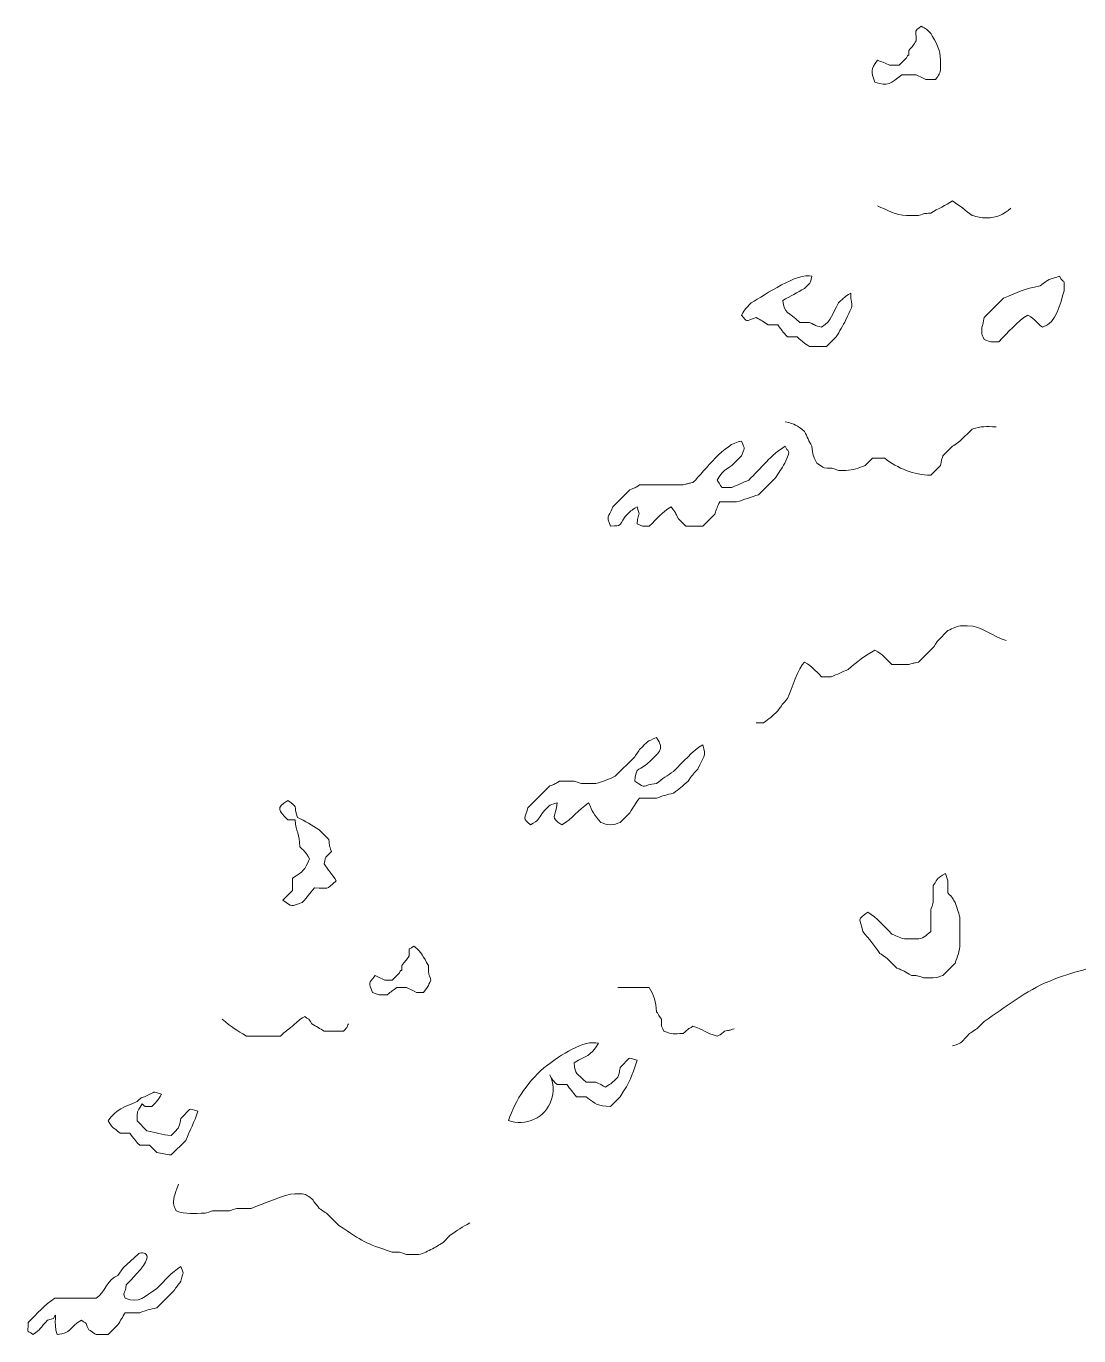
# Model space of a CAD drawing. Header units: millimetres. Extents: x -6423 to -1759, y 6 to 2012.
# Drawn here: x -6286.9 to -6115.4, y 1036.6 to 1249.9 of the extents above; entities that cross this region are included whole.
import ezdxf

# ---------------------------------------------------------------- set-up
doc = ezdxf.new("R2010")
doc.units = ezdxf.units.MM
doc.header["$MEASUREMENT"] = 0
doc.layers.add('layer 1', color=7, linetype='Continuous')

msp = doc.modelspace()

# ---------------------------------------------------------------- linework, layer by layer
at = {"layer": 'layer 1', "color": 177, "lineweight": 9}
for points, knots in [([(-6139.5386, 1248.6693), (-6140.4656, 1249.5951), (-6140.2062, 1249.304), (-6141.1198, 1249.8548), (-6141.1198, 1249.8548), (-6142.2829, 1248.8563), (-6141.9103, 1249.5558), (-6141.9103, 1247.4828), (-6141.9103, 1247.4828), (-6142.3894, 1246.7347), (-6142.5186, 1246.6182), (-6143.0966, 1245.9021), (-6143.0966, 1245.9021), (-6143.0966, 1244.3266), (-6143.0299, 1245.7876), (-6143.4918, 1244.7158), (-6143.4918, 1244.7158), (-6143.4918, 1244.7158), (-6144.6776, 1243.5298), (-6144.6776, 1243.5298), (-6144.6776, 1243.5298), (-6144.6776, 1243.5298), (-6146.2591, 1243.5301), (-6146.2591, 1243.5301), (-6146.2591, 1243.5301), (-6146.9082, 1243.7956), (-6147.5843, 1244.059), (-6148.2355, 1244.32), (-6148.2355, 1244.32), (-6149.354, 1242.7512), (-6149.3264, 1242.5542), (-6148.6311, 1240.7623), (-6148.6311, 1240.7623), (-6146.5594, 1239.9586), (-6146.0286, 1240.5703), (-6144.2823, 1241.9483), (-6144.2823, 1241.9483), (-6144.2823, 1241.9483), (-6141.9103, 1241.9486), (-6141.9103, 1241.9486), (-6141.9103, 1241.9486), (-6141.6582, 1241.8054), (-6140.603, 1241.3015), (-6140.3296, 1241.1578), (-6140.3296, 1241.1578), (-6140.3296, 1241.1578), (-6138.7481, 1241.1581), (-6138.7481, 1241.1581), (-6138.7481, 1241.1581), (-6138.2223, 1242.0485), (-6137.9576, 1242.0018), (-6137.9576, 1243.1346), (-6137.9576, 1243.1346), (-6137.9576, 1243.1346), (-6137.9576, 1244.32), (-6137.9576, 1244.32), (-6137.9576, 1244.32), (-6137.9576, 1246.0202), (-6138.7236, 1247.3088), (-6139.5386, 1248.6693)], [0, 0, 0, 0, 0.0625, 0.0625, 0.0625, 0.0625, 0.125, 0.125, 0.125, 0.125, 0.1875, 0.1875, 0.1875, 0.1875, 0.25, 0.25, 0.25, 0.25, 0.3125, 0.3125, 0.3125, 0.3125, 0.375, 0.375, 0.375, 0.375, 0.4375, 0.4375, 0.4375, 0.4375, 0.5, 0.5, 0.5, 0.5, 0.5625, 0.5625, 0.5625, 0.5625, 0.625, 0.625, 0.625, 0.625, 0.6875, 0.6875, 0.6875, 0.6875, 0.75, 0.75, 0.75, 0.75, 0.8125, 0.8125, 0.8125, 0.8125, 0.875, 0.875, 0.875, 0.875, 1, 1, 1, 1]), ([(-6148.2361, 1220.6019), (-6146.6643, 1219.972), (-6145.2909, 1219.0204), (-6143.4918, 1219.0207), (-6143.4918, 1219.0207), (-6143.4918, 1219.0207), (-6142.7013, 1219.0204), (-6142.7013, 1219.0204), (-6142.7013, 1219.0204), (-6142.7013, 1219.0204), (-6141.5153, 1219.0204), (-6141.5153, 1219.0204), (-6141.5153, 1219.0204), (-6140.3546, 1219.4046), (-6140.7879, 1219.3199), (-6139.5386, 1219.4156), (-6139.5386, 1219.4156), (-6138.3128, 1220.1497), (-6137.2064, 1220.6583), (-6135.9811, 1221.3927), (-6135.9811, 1221.3927), (-6134.8808, 1220.6483), (-6133.8778, 1219.8797), (-6132.8184, 1219.0207), (-6132.8184, 1219.0207), (-6131.9422, 1218.8548), (-6131.3948, 1218.6254), (-6130.4466, 1218.6246), (-6130.4466, 1218.6246), (-6128.7715, 1218.6254), (-6127.7611, 1219.2058), (-6126.4931, 1220.2067)], [0, 0, 0, 0, 0.11111111, 0.11111111, 0.11111111, 0.11111111, 0.22222222, 0.22222222, 0.22222222, 0.22222222, 0.33333333, 0.33333333, 0.33333333, 0.33333333, 0.44444444, 0.44444444, 0.44444444, 0.44444444, 0.55555556, 0.55555556, 0.55555556, 0.55555556, 0.66666667, 0.66666667, 0.66666667, 0.66666667, 0.77777778, 0.77777778, 0.77777778, 0.77777778, 1, 1, 1, 1]), ([(-6152.584, 1206.3702), (-6153.706, 1205.6933), (-6153.5422, 1205.7848), (-6154.5613, 1204.7892), (-6154.5613, 1204.7892), (-6155.6334, 1202.9981), (-6155.6266, 1201.9632), (-6157.3283, 1200.8362), (-6157.3283, 1200.8362), (-6158.5375, 1201.1645), (-6158.1164, 1201.0174), (-6159.3048, 1201.6259), (-6159.3048, 1201.6259), (-6159.3048, 1201.6259), (-6160.8855, 1201.6267), (-6160.8855, 1201.6267), (-6160.8855, 1201.6267), (-6162.6814, 1203.383), (-6163.4389, 1203.0152), (-6163.6527, 1205.1839), (-6163.6527, 1205.1839), (-6162.4272, 1205.9185), (-6161.3208, 1206.4269), (-6160.095, 1207.1609), (-6160.095, 1207.1609), (-6158.759, 1208.6101), (-6159.3507, 1207.6015), (-6158.909, 1209.1374), (-6158.909, 1209.1374), (-6161.2098, 1209.8037), (-6166.561, 1206.125), (-6168.792, 1204.7892), (-6168.792, 1204.7892), (-6169.7963, 1203.7846), (-6169.7053, 1203.9038), (-6170.3732, 1202.8122), (-6170.3732, 1202.8122), (-6169.308, 1201.5721), (-6169.8612, 1201.8142), (-6168.0012, 1202.4177), (-6168.0012, 1202.4177), (-6167.2432, 1202.0199), (-6166.7519, 1201.7069), (-6166.0247, 1201.2312), (-6166.0247, 1201.2312), (-6166.0247, 1201.2312), (-6164.4432, 1201.2315), (-6164.4432, 1201.2315), (-6164.4432, 1201.2315), (-6163.7996, 1200.2675), (-6163.7168, 1200.1799), (-6162.8625, 1199.2545), (-6162.8625, 1199.2545), (-6162.8625, 1199.2545), (-6161.281, 1199.2547), (-6161.281, 1199.2547), (-6161.281, 1199.2547), (-6160.3518, 1198.3986), (-6160.2632, 1198.3211), (-6159.3048, 1197.6732), (-6159.3048, 1197.6732), (-6159.3048, 1197.6732), (-6156.537, 1197.6735), (-6156.537, 1197.6735), (-6156.537, 1197.6735), (-6156.537, 1197.6735), (-6154.956, 1199.2545), (-6154.956, 1199.2545), (-6154.956, 1199.2545), (-6154.4036, 1200.1776), (-6153.8758, 1201.0851), (-6153.3748, 1202.022), (-6153.3748, 1202.022), (-6151.7769, 1205.4571), (-6152.584, 1203.6654), (-6152.584, 1206.3702)], [0, 0, 0, 0, 0.05, 0.05, 0.05, 0.05, 0.1, 0.1, 0.1, 0.1, 0.15, 0.15, 0.15, 0.15, 0.2, 0.2, 0.2, 0.2, 0.25, 0.25, 0.25, 0.25, 0.3, 0.3, 0.3, 0.3, 0.35, 0.35, 0.35, 0.35, 0.4, 0.4, 0.4, 0.4, 0.45, 0.45, 0.45, 0.45, 0.5, 0.5, 0.5, 0.5, 0.55, 0.55, 0.55, 0.55, 0.6, 0.6, 0.6, 0.6, 0.65, 0.65, 0.65, 0.65, 0.7, 0.7, 0.7, 0.7, 0.75, 0.75, 0.75, 0.75, 0.8, 0.8, 0.8, 0.8, 0.85, 0.85, 0.85, 0.85, 0.9, 0.9, 0.9, 0.9, 1, 1, 1, 1]), ([(-6118.5872, 1209.1374), (-6120.3419, 1208.5555), (-6120.2006, 1208.7804), (-6121.7494, 1207.5559), (-6121.7494, 1207.5559), (-6124.3953, 1207.0568), (-6125.3161, 1206.5271), (-6127.6789, 1205.58), (-6127.6789, 1205.58), (-6127.6789, 1205.58), (-6130.8419, 1202.4177), (-6130.8419, 1202.4177), (-6130.8419, 1202.4177), (-6131.0198, 1201.5679), (-6130.9384, 1201.7375), (-6131.2368, 1200.8362), (-6131.2368, 1200.8362), (-6131.2368, 1199.2473), (-6131.3057, 1200.0536), (-6130.8419, 1198.8597), (-6130.8419, 1198.8597), (-6129.4895, 1198.3345), (-6130.0949, 1198.4642), (-6128.4701, 1198.4637), (-6128.4701, 1198.4637), (-6126.9685, 1199.9656), (-6125.4252, 1201.7728), (-6123.7261, 1202.8125), (-6123.7261, 1202.8125), (-6122.302, 1201.922), (-6122.489, 1201.6918), (-6121.3549, 1200.8357), (-6121.3549, 1200.8357), (-6118.9763, 1201.5344), (-6118.527, 1204.6545), (-6117.7967, 1206.7657), (-6117.7967, 1206.7657), (-6117.8499, 1209.2218), (-6117.6764, 1207.5528), (-6118.5872, 1209.1374)], [0, 0, 0, 0, 0.09090909, 0.09090909, 0.09090909, 0.09090909, 0.18181818, 0.18181818, 0.18181818, 0.18181818, 0.27272727, 0.27272727, 0.27272727, 0.27272727, 0.36363636, 0.36363636, 0.36363636, 0.36363636, 0.45454545, 0.45454545, 0.45454545, 0.45454545, 0.54545455, 0.54545455, 0.54545455, 0.54545455, 0.63636364, 0.63636364, 0.63636364, 0.63636364, 0.72727273, 0.72727273, 0.72727273, 0.72727273, 0.81818182, 0.81818182, 0.81818182, 0.81818182, 1, 1, 1, 1]), ([(-6163.2578, 1185.419), (-6161.5391, 1185.057), (-6161.4859, 1184.9349), (-6160.095, 1183.8375), (-6160.095, 1183.8375), (-6159.7085, 1183.0064), (-6159.376, 1182.2753), (-6158.909, 1181.4655), (-6158.909, 1181.4655), (-6158.7909, 1179.9275), (-6158.7318, 1180.0172), (-6158.1193, 1178.6988), (-6158.1193, 1178.6988), (-6158.0721, 1178.6727), (-6157, 1177.9513), (-6156.9328, 1177.9073), (-6156.9328, 1177.9073), (-6155.3779, 1177.8735), (-6155.9564, 1177.9647), (-6154.5605, 1177.5126), (-6154.5605, 1177.5126), (-6154.5605, 1177.5126), (-6153.3748, 1177.5123), (-6153.3748, 1177.5123), (-6153.3748, 1177.5123), (-6152.1564, 1177.5126), (-6151.2683, 1177.9371), (-6150.2118, 1178.3028), (-6150.2118, 1178.3028), (-6150.2118, 1178.3028), (-6149.0263, 1179.4888), (-6149.0263, 1179.4888), (-6149.0263, 1179.4888), (-6149.0263, 1179.4888), (-6147.0495, 1179.489), (-6147.0495, 1179.489), (-6147.0495, 1179.489), (-6144.9615, 1177.8414), (-6142.2787, 1176.7809), (-6139.5391, 1176.7218), (-6139.5391, 1176.7218), (-6139.5391, 1176.7218), (-6137.9576, 1178.3028), (-6137.9576, 1178.3028), (-6137.9576, 1178.3028), (-6137.7794, 1179.1518), (-6137.8608, 1178.9825), (-6137.5624, 1179.8848), (-6137.5624, 1179.8848), (-6137.5624, 1179.8848), (-6135.9808, 1181.4655), (-6135.9808, 1181.4655), (-6135.9808, 1181.4655), (-6135.9344, 1181.4908), (-6134.8621, 1182.213), (-6134.7946, 1182.256), (-6134.7946, 1182.256), (-6134.7946, 1182.256), (-6132.8184, 1184.233), (-6132.8184, 1184.233), (-6132.8184, 1184.233), (-6131.1142, 1184.7854), (-6130.7288, 1184.6283), (-6128.8651, 1184.6283)], [0, 0, 0, 0, 0.05882353, 0.05882353, 0.05882353, 0.05882353, 0.11764706, 0.11764706, 0.11764706, 0.11764706, 0.17647059, 0.17647059, 0.17647059, 0.17647059, 0.23529412, 0.23529412, 0.23529412, 0.23529412, 0.29411765, 0.29411765, 0.29411765, 0.29411765, 0.35294118, 0.35294118, 0.35294118, 0.35294118, 0.41176471, 0.41176471, 0.41176471, 0.41176471, 0.47058824, 0.47058824, 0.47058824, 0.47058824, 0.52941176, 0.52941176, 0.52941176, 0.52941176, 0.58823529, 0.58823529, 0.58823529, 0.58823529, 0.64705882, 0.64705882, 0.64705882, 0.64705882, 0.70588235, 0.70588235, 0.70588235, 0.70588235, 0.76470588, 0.76470588, 0.76470588, 0.76470588, 0.82352941, 0.82352941, 0.82352941, 0.82352941, 0.88235294, 0.88235294, 0.88235294, 0.88235294, 1, 1, 1, 1]), ([(-6163.2575, 1181.4655), (-6165.3898, 1180.1606), (-6167.3252, 1177.7928), (-6169.187, 1175.9313), (-6169.187, 1175.9313), (-6170.1528, 1175.5445), (-6170.9889, 1175.1321), (-6171.9542, 1174.745), (-6171.9542, 1174.745), (-6174.082, 1174.7915), (-6173.2349, 1174.3232), (-6174.3262, 1175.9308), (-6174.3262, 1175.9308), (-6173.3543, 1177.5197), (-6173.4426, 1177.2974), (-6171.9542, 1178.3028), (-6171.9542, 1178.3028), (-6171.9542, 1178.3028), (-6170.3732, 1179.8848), (-6170.3732, 1179.8848), (-6170.3732, 1179.8848), (-6169.7989, 1181.657), (-6169.7847, 1180.65), (-6170.3732, 1182.2563), (-6170.3732, 1182.2563), (-6173.2219, 1181.9749), (-6176.2101, 1177.6051), (-6178.2797, 1175.5355), (-6178.2797, 1175.5355), (-6179.1285, 1175.3581), (-6178.9595, 1175.439), (-6179.8604, 1175.1411), (-6179.8604, 1175.1411), (-6179.8604, 1175.1411), (-6186.9762, 1175.1403), (-6186.9762, 1175.1403), (-6186.9762, 1175.1403), (-6187.7408, 1174.6507), (-6187.7408, 1174.6847), (-6188.5577, 1174.3501), (-6188.5577, 1174.3501), (-6188.5577, 1174.3501), (-6191.3249, 1171.5831), (-6191.3249, 1171.5831), (-6191.3249, 1171.5831), (-6192.1383, 1169.5539), (-6192.4307, 1170.3594), (-6191.7199, 1168.4203), (-6191.7199, 1168.4203), (-6189.7081, 1168.6186), (-6190.5634, 1168.2424), (-6189.3481, 1170.0013), (-6189.3481, 1170.0013), (-6188.3438, 1171.0059), (-6188.4627, 1170.9152), (-6187.3717, 1171.5831), (-6187.3717, 1171.5831), (-6186.7734, 1169.6606), (-6187.1984, 1171.0697), (-6187.3717, 1168.8158), (-6187.3717, 1168.8158), (-6186.1095, 1168.3146), (-6186.9941, 1168.4554), (-6185.3952, 1168.4198), (-6185.3952, 1168.4198), (-6184.0916, 1169.7237), (-6183.3317, 1170.6689), (-6181.8372, 1171.5826), (-6181.8372, 1171.5826), (-6181.0087, 1170.4456), (-6181.2357, 1170.806), (-6180.6514, 1169.6061), (-6180.6514, 1169.6061), (-6180.6514, 1169.6061), (-6179.4657, 1168.4203), (-6179.4657, 1168.4203), (-6179.4657, 1168.4203), (-6179.4657, 1168.4203), (-6176.6982, 1168.4203), (-6176.6982, 1168.4203), (-6176.6982, 1168.4203), (-6176.6982, 1168.4203), (-6174.722, 1170.3966), (-6174.722, 1170.3966), (-6174.722, 1170.3966), (-6174.4456, 1171.229), (-6174.2938, 1171.5942), (-6173.931, 1172.3733), (-6173.931, 1172.3733), (-6173.931, 1172.3733), (-6171.164, 1172.373), (-6171.164, 1172.373), (-6171.164, 1172.373), (-6169.9814, 1172.7825), (-6168.7886, 1173.1504), (-6167.6062, 1173.5588), (-6167.6062, 1173.5588), (-6167.6062, 1173.5588), (-6164.839, 1176.3266), (-6164.839, 1176.3266), (-6164.839, 1176.3266), (-6164.3059, 1177.1426), (-6163.7888, 1177.8129), (-6163.3398, 1178.6988), (-6163.3398, 1178.6988), (-6162.0976, 1181.147), (-6162.9543, 1180.4385), (-6163.2575, 1181.4655)], [0, 0, 0, 0, 0.03571429, 0.03571429, 0.03571429, 0.03571429, 0.07142857, 0.07142857, 0.07142857, 0.07142857, 0.10714286, 0.10714286, 0.10714286, 0.10714286, 0.14285714, 0.14285714, 0.14285714, 0.14285714, 0.17857143, 0.17857143, 0.17857143, 0.17857143, 0.21428571, 0.21428571, 0.21428571, 0.21428571, 0.25, 0.25, 0.25, 0.25, 0.28571429, 0.28571429, 0.28571429, 0.28571429, 0.32142857, 0.32142857, 0.32142857, 0.32142857, 0.35714286, 0.35714286, 0.35714286, 0.35714286, 0.39285714, 0.39285714, 0.39285714, 0.39285714, 0.42857143, 0.42857143, 0.42857143, 0.42857143, 0.46428571, 0.46428571, 0.46428571, 0.46428571, 0.5, 0.5, 0.5, 0.5, 0.53571429, 0.53571429, 0.53571429, 0.53571429, 0.57142857, 0.57142857, 0.57142857, 0.57142857, 0.60714286, 0.60714286, 0.60714286, 0.60714286, 0.64285714, 0.64285714, 0.64285714, 0.64285714, 0.67857143, 0.67857143, 0.67857143, 0.67857143, 0.71428571, 0.71428571, 0.71428571, 0.71428571, 0.75, 0.75, 0.75, 0.75, 0.78571429, 0.78571429, 0.78571429, 0.78571429, 0.82142857, 0.82142857, 0.82142857, 0.82142857, 0.85714286, 0.85714286, 0.85714286, 0.85714286, 0.89285714, 0.89285714, 0.89285714, 0.89285714, 0.92857143, 0.92857143, 0.92857143, 0.92857143, 1, 1, 1, 1]), ([(-6168.0012, 1136.3992), (-6168.0012, 1136.3992), (-6166.8152, 1136.4), (-6166.8152, 1136.4), (-6166.8152, 1136.4), (-6165.7044, 1137.1501), (-6165.4832, 1137.3589), (-6164.4432, 1138.3762), (-6164.4432, 1138.3762), (-6163.7996, 1139.3399), (-6163.7168, 1139.4269), (-6162.8625, 1140.3529), (-6162.8625, 1140.3529), (-6162.2442, 1141.8933), (-6161.0872, 1145.4302), (-6160.095, 1146.2829), (-6160.095, 1146.2829), (-6158.7629, 1145.4676), (-6158.4879, 1145.0708), (-6157.3275, 1143.9104), (-6157.3275, 1143.9104), (-6157.3275, 1143.9104), (-6155.7468, 1143.9109), (-6155.7468, 1143.9109), (-6155.7468, 1143.9109), (-6154.7807, 1144.2983), (-6153.9448, 1144.7093), (-6152.9795, 1145.0964), (-6152.9795, 1145.0964), (-6151.6037, 1146.3673), (-6150.158, 1147.3584), (-6148.6311, 1148.2591), (-6148.6311, 1148.2591), (-6147.2995, 1147.4447), (-6147.0242, 1147.0476), (-6145.8638, 1145.8869), (-6145.8638, 1145.8869), (-6145.8638, 1145.8869), (-6143.0966, 1145.8869), (-6143.0966, 1145.8869), (-6143.0966, 1145.8869), (-6142.1249, 1146.2365), (-6142.4195, 1146.1078), (-6141.5153, 1146.2829), (-6141.5153, 1146.2829), (-6141.5153, 1146.2829), (-6139.1433, 1148.6541), (-6139.1433, 1148.6541), (-6139.1433, 1148.6541), (-6139.1178, 1148.7013), (-6138.3961, 1149.7732), (-6138.3526, 1149.8407), (-6138.3526, 1149.8407), (-6138.3526, 1149.8407), (-6136.7719, 1151.4214), (-6136.7719, 1151.4214), (-6136.7719, 1151.4214), (-6135.9017, 1151.7702), (-6135.319, 1152.2121), (-6134.3996, 1152.2124), (-6134.3996, 1152.2124), (-6134.3996, 1152.2124), (-6133.6088, 1152.2124), (-6133.6088, 1152.2124), (-6133.6088, 1152.2124), (-6131.1145, 1152.2124), (-6129.5161, 1150.4334), (-6127.2839, 1149.8407)], [0, 0, 0, 0, 0.05555556, 0.05555556, 0.05555556, 0.05555556, 0.11111111, 0.11111111, 0.11111111, 0.11111111, 0.16666667, 0.16666667, 0.16666667, 0.16666667, 0.22222222, 0.22222222, 0.22222222, 0.22222222, 0.27777778, 0.27777778, 0.27777778, 0.27777778, 0.33333333, 0.33333333, 0.33333333, 0.33333333, 0.38888889, 0.38888889, 0.38888889, 0.38888889, 0.44444444, 0.44444444, 0.44444444, 0.44444444, 0.5, 0.5, 0.5, 0.5, 0.55555556, 0.55555556, 0.55555556, 0.55555556, 0.61111111, 0.61111111, 0.61111111, 0.61111111, 0.66666667, 0.66666667, 0.66666667, 0.66666667, 0.72222222, 0.72222222, 0.72222222, 0.72222222, 0.77777778, 0.77777778, 0.77777778, 0.77777778, 0.83333333, 0.83333333, 0.83333333, 0.83333333, 0.88888889, 0.88888889, 0.88888889, 0.88888889, 1, 1, 1, 1]), ([(-6200.4171, 1123.354), (-6202.1067, 1122.8691), (-6201.3835, 1123.148), (-6202.7889, 1121.7727), (-6202.7889, 1121.7727), (-6203.7584, 1120.3381), (-6203.255, 1120.7415), (-6204.7656, 1119.7965), (-6204.7656, 1119.7965), (-6206.0241, 1120.8773), (-6205.7451, 1120.7621), (-6205.1611, 1122.564), (-6205.1611, 1122.564), (-6205.1611, 1122.564), (-6201.6029, 1126.1215), (-6201.6029, 1126.1215), (-6201.6029, 1126.1215), (-6200.7462, 1126.43), (-6200.7691, 1126.4716), (-6200.0216, 1126.9117), (-6200.0216, 1126.9117), (-6200.0216, 1126.9117), (-6197.6501, 1126.9122), (-6197.6501, 1126.9122), (-6197.6501, 1126.9122), (-6197.6261, 1126.9012), (-6196.5298, 1126.541), (-6196.4636, 1126.517), (-6196.4636, 1126.517), (-6196.4636, 1126.517), (-6194.4871, 1126.5172), (-6194.4871, 1126.5172), (-6194.4871, 1126.5172), (-6193.5049, 1126.517), (-6191.8491, 1127.3341), (-6190.9294, 1127.703), (-6190.9294, 1127.703), (-6190.9294, 1127.703), (-6187.7672, 1130.8657), (-6187.7672, 1130.8657), (-6187.7672, 1130.8657), (-6187.7416, 1130.9121), (-6187.0191, 1131.9842), (-6186.9762, 1132.0515), (-6186.9762, 1132.0515), (-6185.5291, 1133.4666), (-6185.9296, 1133.3005), (-6184.2094, 1134.028), (-6184.2094, 1134.028), (-6182.7413, 1131.903), (-6183.869, 1131.6006), (-6185.7904, 1129.6792), (-6185.7904, 1129.6792), (-6187.5098, 1128.5175), (-6187.5631, 1128.9776), (-6187.7672, 1126.9122), (-6187.7672, 1126.9122), (-6185.6691, 1125.4175), (-6186.742, 1126.3219), (-6184.2094, 1126.5172), (-6184.2094, 1126.5172), (-6183.2104, 1127.3272), (-6182.4755, 1127.8187), (-6181.4425, 1128.4932), (-6181.4425, 1128.4932), (-6179.9403, 1129.9946), (-6178.397, 1131.8023), (-6176.6982, 1132.842), (-6176.6982, 1132.842), (-6175.9568, 1130.817), (-6176.6526, 1130.9738), (-6177.4892, 1128.8884), (-6177.4892, 1128.8884), (-6178.3446, 1127.9601), (-6178.4218, 1127.8712), (-6179.0699, 1126.9122), (-6179.0699, 1126.9122), (-6179.9904, 1126.0624), (-6180.5159, 1125.6867), (-6181.4419, 1124.9355), (-6181.4419, 1124.9355), (-6182.5631, 1124.7237), (-6183.1706, 1124.5044), (-6184.2097, 1124.1452), (-6184.2097, 1124.1452), (-6184.2097, 1124.1452), (-6186.9767, 1124.1452), (-6186.9767, 1124.1452), (-6186.9767, 1124.1452), (-6187.7819, 1123.1238), (-6187.9288, 1122.8229), (-6188.5577, 1121.7727), (-6188.5577, 1121.7727), (-6188.5577, 1121.7727), (-6190.1394, 1120.192), (-6190.1394, 1120.192), (-6190.1394, 1120.192), (-6190.7161, 1119.9842), (-6191.0409, 1119.796), (-6191.7204, 1119.796), (-6191.7204, 1119.796), (-6192.4089, 1119.796), (-6192.7121, 1119.9961), (-6193.3014, 1120.192), (-6193.3014, 1120.192), (-6194.4724, 1121.4605), (-6194.6274, 1121.9554), (-6195.2781, 1123.3542), (-6195.2781, 1123.3542), (-6196.9801, 1122.2038), (-6197.942, 1120.8269), (-6199.6266, 1119.796), (-6199.6266, 1119.796), (-6201.722, 1121.2187), (-6200.6072, 1120.8794), (-6200.4171, 1123.354)], [0, 0, 0, 0, 0.03333333, 0.03333333, 0.03333333, 0.03333333, 0.06666667, 0.06666667, 0.06666667, 0.06666667, 0.1, 0.1, 0.1, 0.1, 0.13333333, 0.13333333, 0.13333333, 0.13333333, 0.16666667, 0.16666667, 0.16666667, 0.16666667, 0.2, 0.2, 0.2, 0.2, 0.23333333, 0.23333333, 0.23333333, 0.23333333, 0.26666667, 0.26666667, 0.26666667, 0.26666667, 0.3, 0.3, 0.3, 0.3, 0.33333333, 0.33333333, 0.33333333, 0.33333333, 0.36666667, 0.36666667, 0.36666667, 0.36666667, 0.4, 0.4, 0.4, 0.4, 0.43333333, 0.43333333, 0.43333333, 0.43333333, 0.46666667, 0.46666667, 0.46666667, 0.46666667, 0.5, 0.5, 0.5, 0.5, 0.53333333, 0.53333333, 0.53333333, 0.53333333, 0.56666667, 0.56666667, 0.56666667, 0.56666667, 0.6, 0.6, 0.6, 0.6, 0.63333333, 0.63333333, 0.63333333, 0.63333333, 0.66666667, 0.66666667, 0.66666667, 0.66666667, 0.7, 0.7, 0.7, 0.7, 0.73333333, 0.73333333, 0.73333333, 0.73333333, 0.76666667, 0.76666667, 0.76666667, 0.76666667, 0.8, 0.8, 0.8, 0.8, 0.83333333, 0.83333333, 0.83333333, 0.83333333, 0.86666667, 0.86666667, 0.86666667, 0.86666667, 0.9, 0.9, 0.9, 0.9, 0.93333333, 0.93333333, 0.93333333, 0.93333333, 1, 1, 1, 1]), ([(-6236.391, 1110.704), (-6237.0684, 1111.7065), (-6237.7402, 1112.4461), (-6238.3672, 1113.472), (-6238.3672, 1113.472), (-6237.9351, 1115.063), (-6238.4822, 1114.0052), (-6237.1812, 1115.4477), (-6237.1812, 1115.4477), (-6237.5665, 1116.6079), (-6237.4808, 1116.1752), (-6237.5765, 1117.4248), (-6237.5765, 1117.4248), (-6237.5765, 1117.4248), (-6239.1582, 1119.0063), (-6239.1582, 1119.0063), (-6239.1582, 1119.0063), (-6240.3912, 1119.7451), (-6241.3995, 1120.4254), (-6242.7155, 1120.9828), (-6242.7155, 1120.9828), (-6243.4202, 1123.1554), (-6242.5193, 1122.5434), (-6244.297, 1123.7495), (-6244.297, 1123.7495), (-6246.2637, 1122.4148), (-6245.8144, 1122.2703), (-6244.297, 1120.587), (-6244.297, 1120.587), (-6244.297, 1120.587), (-6243.111, 1120.5872), (-6243.111, 1120.5872), (-6243.111, 1120.5872), (-6242.9604, 1118.6181), (-6242.3661, 1118.3542), (-6242.3202, 1116.2385), (-6242.3202, 1116.2385), (-6241.3159, 1115.2339), (-6241.4071, 1115.3531), (-6240.739, 1114.2617), (-6240.739, 1114.2617), (-6241.5785, 1112.2766), (-6241.6998, 1112.3206), (-6243.5059, 1111.0995), (-6243.5059, 1111.0995), (-6243.5059, 1111.0995), (-6243.5059, 1109.1225), (-6243.5059, 1109.1225), (-6243.5059, 1109.1225), (-6243.5059, 1109.1225), (-6245.0877, 1107.5421), (-6245.0877, 1107.5421), (-6245.0877, 1107.5421), (-6243.4585, 1106.3814), (-6243.888, 1106.5098), (-6241.9252, 1107.1468), (-6241.9252, 1107.1468), (-6241.0754, 1108.0665), (-6240.6992, 1108.5923), (-6239.9479, 1109.5183), (-6239.9479, 1109.5183), (-6237.4576, 1109.5185), (-6238.2127, 1109.0616), (-6236.391, 1110.704)], [0, 0, 0, 0, 0.05882353, 0.05882353, 0.05882353, 0.05882353, 0.11764706, 0.11764706, 0.11764706, 0.11764706, 0.17647059, 0.17647059, 0.17647059, 0.17647059, 0.23529412, 0.23529412, 0.23529412, 0.23529412, 0.29411765, 0.29411765, 0.29411765, 0.29411765, 0.35294118, 0.35294118, 0.35294118, 0.35294118, 0.41176471, 0.41176471, 0.41176471, 0.41176471, 0.47058824, 0.47058824, 0.47058824, 0.47058824, 0.52941176, 0.52941176, 0.52941176, 0.52941176, 0.58823529, 0.58823529, 0.58823529, 0.58823529, 0.64705882, 0.64705882, 0.64705882, 0.64705882, 0.70588235, 0.70588235, 0.70588235, 0.70588235, 0.76470588, 0.76470588, 0.76470588, 0.76470588, 0.82352941, 0.82352941, 0.82352941, 0.82352941, 0.88235294, 0.88235294, 0.88235294, 0.88235294, 1, 1, 1, 1]), ([(-6135.5856, 1107.146), (-6136.1754, 1108.1823), (-6135.8791, 1107.7588), (-6136.7719, 1108.7281), (-6136.7719, 1108.7281), (-6136.7719, 1110.4398), (-6136.5791, 1110.3771), (-6137.1666, 1111.8905), (-6137.1666, 1111.8905), (-6138.6777, 1110.945), (-6138.1738, 1111.3479), (-6139.1441, 1109.9135), (-6139.1441, 1109.9135), (-6139.1441, 1109.9135), (-6139.1433, 1107.146), (-6139.1433, 1107.146), (-6139.1433, 1107.146), (-6139.1547, 1107.1223), (-6139.5146, 1106.0267), (-6139.5386, 1105.9603), (-6139.5386, 1105.9603), (-6139.5386, 1105.9603), (-6139.5391, 1102.4026), (-6139.5391, 1102.4026), (-6139.5391, 1102.4026), (-6140.4121, 1101.7136), (-6140.7364, 1101.2171), (-6141.9103, 1101.2166), (-6141.9103, 1101.2166), (-6141.9103, 1101.2166), (-6143.4918, 1101.2171), (-6143.4918, 1101.2171), (-6143.4918, 1101.2171), (-6144.411, 1101.2166), (-6144.994, 1101.6585), (-6145.8641, 1102.0068), (-6145.8641, 1102.0068), (-6147.2365, 1103.3797), (-6148.254, 1104.609), (-6149.8173, 1105.5648), (-6149.8173, 1105.5648), (-6151.7126, 1104.2786), (-6151.0257, 1104.6174), (-6150.6075, 1102.4026), (-6150.6075, 1102.4026), (-6149.5249, 1101.2297), (-6148.6893, 1100.102), (-6147.8403, 1098.8451), (-6147.8403, 1098.8451), (-6147.7944, 1098.8195), (-6146.7213, 1098.097), (-6146.6548, 1098.0549), (-6146.6548, 1098.0549), (-6146.6548, 1098.0549), (-6145.0733, 1096.4726), (-6145.0733, 1096.4726), (-6145.0733, 1096.4726), (-6144.0118, 1096.0467), (-6143.6933, 1095.8811), (-6142.7013, 1095.2871), (-6142.7013, 1095.2871), (-6141.3442, 1095.1803), (-6141.9886, 1095.3013), (-6140.7248, 1094.8918), (-6140.7248, 1094.8918), (-6140.7248, 1094.8918), (-6139.5386, 1094.8918), (-6139.5386, 1094.8918), (-6139.5386, 1094.8918), (-6139.5386, 1094.8918), (-6139.1433, 1094.8918), (-6139.1433, 1094.8918), (-6139.1433, 1094.8918), (-6138.4554, 1094.8916), (-6138.1522, 1095.0912), (-6137.5626, 1095.2868), (-6137.5626, 1095.2868), (-6137.5626, 1095.2868), (-6135.5856, 1097.2638), (-6135.5856, 1097.2638), (-6135.5856, 1097.2638), (-6135.2201, 1098.3198), (-6134.7946, 1099.2074), (-6134.7946, 1100.4261), (-6134.7946, 1100.4261), (-6134.7946, 1100.4261), (-6134.7946, 1103.5883), (-6134.7946, 1103.5883), (-6134.7946, 1103.5883), (-6134.7946, 1103.5883), (-6134.7946, 1104.7745), (-6134.7946, 1104.7745), (-6134.7946, 1104.7745), (-6135.0981, 1105.7098), (-6135.2217, 1106.2311), (-6135.5856, 1107.146)], [0, 0, 0, 0, 0.04, 0.04, 0.04, 0.04, 0.08, 0.08, 0.08, 0.08, 0.12, 0.12, 0.12, 0.12, 0.16, 0.16, 0.16, 0.16, 0.2, 0.2, 0.2, 0.2, 0.24, 0.24, 0.24, 0.24, 0.28, 0.28, 0.28, 0.28, 0.32, 0.32, 0.32, 0.32, 0.36, 0.36, 0.36, 0.36, 0.4, 0.4, 0.4, 0.4, 0.44, 0.44, 0.44, 0.44, 0.48, 0.48, 0.48, 0.48, 0.52, 0.52, 0.52, 0.52, 0.56, 0.56, 0.56, 0.56, 0.6, 0.6, 0.6, 0.6, 0.64, 0.64, 0.64, 0.64, 0.68, 0.68, 0.68, 0.68, 0.72, 0.72, 0.72, 0.72, 0.76, 0.76, 0.76, 0.76, 0.8, 0.8, 0.8, 0.8, 0.84, 0.84, 0.84, 0.84, 0.88, 0.88, 0.88, 0.88, 0.92, 0.92, 0.92, 0.92, 1, 1, 1, 1]), ([(-6221.3685, 1096.8686), (-6222.2777, 1098.3863), (-6222.3623, 1098.9914), (-6223.7403, 1100.0306), (-6223.7403, 1100.0306), (-6224.9737, 1099.0094), (-6224.3246, 1100.5002), (-6224.5318, 1098.4496), (-6224.5318, 1098.4496), (-6225.0101, 1097.7013), (-6225.1398, 1097.585), (-6225.7173, 1096.8686), (-6225.7173, 1096.8686), (-6225.7173, 1095.2929), (-6225.6508, 1096.7544), (-6226.1123, 1095.6829), (-6226.1123, 1095.6829), (-6226.1123, 1095.6829), (-6227.2988, 1094.4961), (-6227.2988, 1094.4961), (-6227.2988, 1094.4961), (-6227.2988, 1094.4961), (-6228.4848, 1094.4969), (-6228.4848, 1094.4969), (-6228.4848, 1094.4969), (-6228.7366, 1094.6398), (-6229.7913, 1095.1429), (-6230.0658, 1095.2868), (-6230.0658, 1095.2868), (-6231.1624, 1093.7475), (-6231.1542, 1094.3046), (-6230.461, 1092.5193), (-6230.461, 1092.5193), (-6229.1086, 1091.9949), (-6229.714, 1092.1249), (-6228.089, 1092.1249), (-6228.089, 1092.1249), (-6227.3787, 1092.686), (-6227.23, 1092.8276), (-6226.508, 1093.3103), (-6226.508, 1093.3103), (-6226.508, 1093.3103), (-6224.9265, 1093.3106), (-6224.9265, 1093.3106), (-6224.9265, 1093.3106), (-6224.6745, 1093.1664), (-6223.619, 1092.6633), (-6223.3453, 1092.5193), (-6223.3453, 1092.5193), (-6223.3453, 1092.5193), (-6222.1595, 1092.5193), (-6222.1595, 1092.5193), (-6222.1595, 1092.5193), (-6221.3306, 1093.6568), (-6221.5576, 1093.2969), (-6220.9738, 1094.4969), (-6220.9738, 1094.4969), (-6221.397, 1095.8034), (-6221.3691, 1095.3765), (-6221.3685, 1096.8686)], [0, 0, 0, 0, 0.0625, 0.0625, 0.0625, 0.0625, 0.125, 0.125, 0.125, 0.125, 0.1875, 0.1875, 0.1875, 0.1875, 0.25, 0.25, 0.25, 0.25, 0.3125, 0.3125, 0.3125, 0.3125, 0.375, 0.375, 0.375, 0.375, 0.4375, 0.4375, 0.4375, 0.4375, 0.5, 0.5, 0.5, 0.5, 0.5625, 0.5625, 0.5625, 0.5625, 0.625, 0.625, 0.625, 0.625, 0.6875, 0.6875, 0.6875, 0.6875, 0.75, 0.75, 0.75, 0.75, 0.8125, 0.8125, 0.8125, 0.8125, 0.875, 0.875, 0.875, 0.875, 1, 1, 1, 1]), ([(-6135.9808, 1083.8234), (-6134.238, 1084.3244), (-6134.6024, 1084.4109), (-6133.2139, 1085.7994), (-6133.2139, 1085.7994), (-6133.1672, 1085.8249), (-6132.0954, 1086.5474), (-6132.0281, 1086.5904), (-6132.0281, 1086.5904), (-6132.0281, 1086.5904), (-6130.8419, 1087.7761), (-6130.8419, 1087.7761), (-6130.8419, 1087.7761), (-6127.3348, 1090.146), (-6124.051, 1092.7564), (-6120.1689, 1094.3629), (-6120.1689, 1094.3629), (-6116.2885, 1095.9689), (-6113.2568, 1096.4393), (-6109.4952, 1097.6588), (-6109.4952, 1097.6588), (-6109.4952, 1097.6588), (-6108.3089, 1097.6588), (-6108.3089, 1097.6588), (-6108.3089, 1097.6588), (-6108.2852, 1097.6696), (-6107.1891, 1098.0306), (-6107.1235, 1098.0549), (-6107.1235, 1098.0549), (-6107.1235, 1098.0549), (-6105.1462, 1098.0541), (-6105.1462, 1098.0541), (-6105.1462, 1098.0541), (-6104.1746, 1098.4032), (-6104.4688, 1098.275), (-6103.5655, 1098.4496)], [0, 0, 0, 0, 0.1, 0.1, 0.1, 0.1, 0.2, 0.2, 0.2, 0.2, 0.3, 0.3, 0.3, 0.3, 0.4, 0.4, 0.4, 0.4, 0.5, 0.5, 0.5, 0.5, 0.6, 0.6, 0.6, 0.6, 0.7, 0.7, 0.7, 0.7, 0.8, 0.8, 0.8, 0.8, 1, 1, 1, 1]), ([(-6190.5341, 1093.3103), (-6190.5341, 1093.3103), (-6185.3952, 1093.3103), (-6185.3952, 1093.3103), (-6185.3952, 1093.3103), (-6184.5978, 1091.9292), (-6184.3363, 1091.0159), (-6184.2094, 1089.3576), (-6184.2094, 1089.3576), (-6184.1839, 1089.3115), (-6183.4614, 1088.2383), (-6183.4184, 1088.1716), (-6183.4184, 1088.1716), (-6183.4184, 1086.5833), (-6183.4872, 1087.389), (-6183.0234, 1086.1954), (-6183.0234, 1086.1954), (-6181.5097, 1085.6079), (-6181.5722, 1085.7996), (-6179.8604, 1085.7996), (-6179.8604, 1085.7996), (-6178.9341, 1086.7262), (-6179.1936, 1086.4343), (-6178.2797, 1086.9851), (-6178.2797, 1086.9851), (-6176.4754, 1086.5063), (-6176.3335, 1085.8273), (-6174.3262, 1085.4039), (-6174.3262, 1085.4039), (-6173.3585, 1085.8444), (-6173.942, 1085.5613), (-6173.1405, 1086.1954), (-6173.1405, 1086.1954), (-6172.2912, 1086.3726), (-6172.4605, 1086.2919), (-6171.559, 1086.5904)], [0, 0, 0, 0, 0.1, 0.1, 0.1, 0.1, 0.2, 0.2, 0.2, 0.2, 0.3, 0.3, 0.3, 0.3, 0.4, 0.4, 0.4, 0.4, 0.5, 0.5, 0.5, 0.5, 0.6, 0.6, 0.6, 0.6, 0.7, 0.7, 0.7, 0.7, 0.8, 0.8, 0.8, 0.8, 1, 1, 1, 1]), ([(-6254.9707, 1088.1716), (-6253.4488, 1086.7662), (-6252.6483, 1086.3815), (-6251.0172, 1085.4041), (-6251.0172, 1085.4041), (-6251.0172, 1085.4041), (-6245.4835, 1085.4039), (-6245.4835, 1085.4039), (-6245.4835, 1085.4039), (-6244.5538, 1086.2605), (-6244.4649, 1086.3375), (-6243.5059, 1086.9856), (-6243.5059, 1086.9856), (-6242.5016, 1087.9894), (-6242.6211, 1087.8995), (-6241.5295, 1088.5666), (-6241.5295, 1088.5666), (-6240.3071, 1087.6865), (-6241.2423, 1088.6196), (-6240.3437, 1087.3806), (-6240.3437, 1087.3806), (-6239.6576, 1086.9764), (-6239.0509, 1086.6049), (-6238.3672, 1086.1954), (-6238.3672, 1086.1954), (-6238.3672, 1086.1954), (-6235.2055, 1086.1954), (-6235.2055, 1086.1954), (-6235.2055, 1086.1954), (-6234.3829, 1087.0159), (-6234.6819, 1086.9099), (-6234.4137, 1087.3806)], [0, 0, 0, 0, 0.11111111, 0.11111111, 0.11111111, 0.11111111, 0.22222222, 0.22222222, 0.22222222, 0.22222222, 0.33333333, 0.33333333, 0.33333333, 0.33333333, 0.44444444, 0.44444444, 0.44444444, 0.44444444, 0.55555556, 0.55555556, 0.55555556, 0.55555556, 0.66666667, 0.66666667, 0.66666667, 0.66666667, 0.77777778, 0.77777778, 0.77777778, 0.77777778, 1, 1, 1, 1]), ([(-6201.6029, 1079.0797), (-6201.0565, 1078.1196), (-6201.3394, 1078.4202), (-6200.4171, 1077.4982), (-6200.4171, 1077.4982), (-6200.4171, 1077.4982), (-6198.8356, 1077.4974), (-6198.8356, 1077.4974), (-6198.8356, 1077.4974), (-6198.245, 1076.7662), (-6197.8474, 1076.2523), (-6197.2546, 1075.5217), (-6197.2546, 1075.5217), (-6197.2546, 1075.5217), (-6195.6734, 1075.5211), (-6195.6734, 1075.5211), (-6195.6734, 1075.5211), (-6194.042, 1074.2336), (-6193.849, 1073.986), (-6191.7199, 1073.9399), (-6191.7199, 1073.9399), (-6191.7199, 1073.9399), (-6190.1394, 1075.5217), (-6190.1394, 1075.5217), (-6190.1394, 1075.5217), (-6188.4358, 1078.126), (-6188.3438, 1078.6412), (-6187.3717, 1081.4514), (-6187.3717, 1081.4514), (-6189.2253, 1081.988), (-6188.2294, 1082.133), (-6190.1392, 1080.2654), (-6190.1392, 1080.2654), (-6190.3132, 1079.3618), (-6190.185, 1079.6553), (-6190.5341, 1078.6839), (-6190.5341, 1078.6839), (-6191.5522, 1077.6872), (-6191.3884, 1077.7798), (-6192.5109, 1077.1021), (-6192.5109, 1077.1021), (-6192.7849, 1077.2461), (-6193.8398, 1077.7492), (-6194.0919, 1077.8934), (-6194.0919, 1077.8934), (-6194.0919, 1077.8934), (-6195.6734, 1077.8931), (-6195.6734, 1077.8931), (-6195.6734, 1077.8931), (-6197.2496, 1079.4699), (-6197.4482, 1079.0122), (-6197.6499, 1081.0562), (-6197.6499, 1081.0562), (-6195.6125, 1082.2756), (-6195.0622, 1081.9867), (-6193.6972, 1084.2184), (-6193.6972, 1084.2184), (-6195.8891, 1084.9002), (-6200.0962, 1082.1617), (-6201.9986, 1080.6604), (-6201.9986, 1080.6604), (-6205.057, 1078.2465), (-6207.1869, 1075.0819), (-6208.3328, 1071.6299), (-6208.3328, 1071.6299), (-6207.0081, 1071.1502), (-6205.4994, 1071.1822), (-6204.1349, 1071.8398), (-6204.1349, 1071.8398), (-6201.4439, 1073.1362), (-6200.3066, 1076.3886), (-6201.6029, 1079.0797)], [0, 0, 0, 0, 0.05263158, 0.05263158, 0.05263158, 0.05263158, 0.10526316, 0.10526316, 0.10526316, 0.10526316, 0.15789474, 0.15789474, 0.15789474, 0.15789474, 0.21052632, 0.21052632, 0.21052632, 0.21052632, 0.26315789, 0.26315789, 0.26315789, 0.26315789, 0.31578947, 0.31578947, 0.31578947, 0.31578947, 0.36842105, 0.36842105, 0.36842105, 0.36842105, 0.42105263, 0.42105263, 0.42105263, 0.42105263, 0.47368421, 0.47368421, 0.47368421, 0.47368421, 0.52631579, 0.52631579, 0.52631579, 0.52631579, 0.57894737, 0.57894737, 0.57894737, 0.57894737, 0.63157895, 0.63157895, 0.63157895, 0.63157895, 0.68421053, 0.68421053, 0.68421053, 0.68421053, 0.73684211, 0.73684211, 0.73684211, 0.73684211, 0.78947368, 0.78947368, 0.78947368, 0.78947368, 0.84210526, 0.84210526, 0.84210526, 0.84210526, 0.89473684, 0.89473684, 0.89473684, 0.89473684, 1, 1, 1, 1]), ([(-6258.9231, 1073.1494), (-6260.7773, 1073.6868), (-6259.7814, 1073.8313), (-6261.6904, 1071.9631), (-6261.6904, 1071.9631), (-6262.0777, 1070.1272), (-6261.958, 1070.6197), (-6263.2719, 1069.1967), (-6263.2719, 1069.1967), (-6264.7698, 1069.3114), (-6265.7884, 1069.7156), (-6267.2246, 1069.9869), (-6267.2246, 1069.9869), (-6267.2246, 1069.9869), (-6268.8061, 1071.5679), (-6268.8061, 1071.5679), (-6268.8061, 1071.5679), (-6268.7634, 1073.5505), (-6268.9764, 1072.6711), (-6268.0156, 1074.3357), (-6268.0156, 1074.3357), (-6267.2112, 1073.8062), (-6268.0773, 1073.976), (-6266.4346, 1073.9399), (-6266.4346, 1073.9399), (-6265.4303, 1074.9448), (-6265.521, 1074.8256), (-6264.8534, 1075.9167), (-6264.8534, 1075.9167), (-6266.6561, 1076.4783), (-6265.512, 1076.367), (-6267.6204, 1075.5217), (-6267.6204, 1075.5217), (-6268.3207, 1075.1488), (-6267.7525, 1075.7993), (-6268.8061, 1074.7301), (-6268.8061, 1074.7301), (-6270.8127, 1073.9262), (-6272.3612, 1073.4687), (-6273.5506, 1071.5679), (-6273.5506, 1071.5679), (-6272.6462, 1070.2042), (-6272.9118, 1070.677), (-6271.5736, 1069.5919), (-6271.5736, 1069.5919), (-6271.5736, 1069.5919), (-6269.9924, 1069.5917), (-6269.9924, 1069.5917), (-6269.9924, 1069.5917), (-6269.3482, 1068.6285), (-6269.2657, 1068.5412), (-6268.4109, 1067.6144), (-6268.4109, 1067.6144), (-6268.4109, 1067.6144), (-6266.8299, 1067.6152), (-6266.8299, 1067.6152), (-6266.8299, 1067.6152), (-6266.8299, 1067.6152), (-6265.6439, 1066.4287), (-6265.6439, 1066.4287), (-6265.6439, 1066.4287), (-6264.7648, 1066.2631), (-6264.2111, 1066.1059), (-6263.2719, 1066.0339), (-6263.2719, 1066.0339), (-6263.2719, 1066.0339), (-6260.9002, 1068.4057), (-6260.9002, 1068.4057), (-6260.9002, 1068.4057), (-6260.2186, 1070.1056), (-6259.5443, 1071.3559), (-6258.9231, 1073.1494)], [0, 0, 0, 0, 0.05263158, 0.05263158, 0.05263158, 0.05263158, 0.10526316, 0.10526316, 0.10526316, 0.10526316, 0.15789474, 0.15789474, 0.15789474, 0.15789474, 0.21052632, 0.21052632, 0.21052632, 0.21052632, 0.26315789, 0.26315789, 0.26315789, 0.26315789, 0.31578947, 0.31578947, 0.31578947, 0.31578947, 0.36842105, 0.36842105, 0.36842105, 0.36842105, 0.42105263, 0.42105263, 0.42105263, 0.42105263, 0.47368421, 0.47368421, 0.47368421, 0.47368421, 0.52631579, 0.52631579, 0.52631579, 0.52631579, 0.57894737, 0.57894737, 0.57894737, 0.57894737, 0.63157895, 0.63157895, 0.63157895, 0.63157895, 0.68421053, 0.68421053, 0.68421053, 0.68421053, 0.73684211, 0.73684211, 0.73684211, 0.73684211, 0.78947368, 0.78947368, 0.78947368, 0.78947368, 0.84210526, 0.84210526, 0.84210526, 0.84210526, 0.89473684, 0.89473684, 0.89473684, 0.89473684, 1, 1, 1, 1]), ([(-6262.0864, 1061.2905), (-6262.4672, 1060.3602), (-6262.5668, 1059.8735), (-6262.8766, 1058.9185), (-6262.8766, 1058.9185), (-6262.8766, 1057.3293), (-6262.9452, 1058.1364), (-6262.4811, 1056.9417), (-6262.4811, 1056.9417), (-6260.8453, 1056.3071), (-6259.6074, 1056.5467), (-6257.7374, 1056.5467), (-6257.7374, 1056.5467), (-6257.7137, 1056.557), (-6256.6178, 1056.9177), (-6256.5514, 1056.9412), (-6256.5514, 1056.9412), (-6256.5514, 1056.9412), (-6253.7847, 1056.9412), (-6253.7847, 1056.9412), (-6253.7847, 1056.9412), (-6253.7607, 1056.9523), (-6252.6643, 1057.3132), (-6252.5984, 1057.3364), (-6252.5984, 1057.3364), (-6252.5984, 1057.3364), (-6250.2267, 1057.3364), (-6250.2267, 1057.3364), (-6250.2267, 1057.3364), (-6248.4371, 1057.9566), (-6244.7929, 1059.709), (-6243.1115, 1059.7084), (-6243.1115, 1059.7084), (-6243.1115, 1059.7084), (-6242.3205, 1059.7084), (-6242.3205, 1059.7084), (-6242.3205, 1059.7084), (-6241.1701, 1059.7084), (-6241.2455, 1059.4387), (-6240.3437, 1058.9185), (-6240.3437, 1058.9185), (-6239.8652, 1058.1704), (-6239.7357, 1058.0531), (-6239.1575, 1057.3364), (-6239.1575, 1057.3364), (-6239.1118, 1057.3117), (-6238.039, 1056.5895), (-6237.972, 1056.546), (-6237.972, 1056.546), (-6237.972, 1056.546), (-6235.9952, 1054.5695), (-6235.9952, 1054.5695), (-6235.9952, 1054.5695), (-6231.9022, 1051.8924), (-6231.8883, 1051.7094), (-6227.298, 1050.2207), (-6227.298, 1050.2207), (-6227.298, 1050.2207), (-6226.1125, 1050.2207), (-6226.1125, 1050.2207), (-6226.1125, 1050.2207), (-6226.0888, 1050.2104), (-6224.9927, 1049.8497), (-6224.9265, 1049.826), (-6224.9265, 1049.826), (-6224.9265, 1049.826), (-6223.3453, 1049.8255), (-6223.3453, 1049.8255), (-6223.3453, 1049.8255), (-6222.4005, 1049.826), (-6221.7432, 1050.2587), (-6220.9741, 1050.6168), (-6220.9741, 1050.6168), (-6220.2158, 1051.0141), (-6219.7237, 1051.3268), (-6218.9965, 1051.8022), (-6218.9965, 1051.8022), (-6218.9965, 1051.8022), (-6217.8108, 1052.9888), (-6217.8108, 1052.9888), (-6217.8108, 1052.9888), (-6216.7047, 1053.7117), (-6215.8045, 1054.3467), (-6214.6488, 1054.9652)], [0, 0, 0, 0, 0.04545455, 0.04545455, 0.04545455, 0.04545455, 0.09090909, 0.09090909, 0.09090909, 0.09090909, 0.13636364, 0.13636364, 0.13636364, 0.13636364, 0.18181818, 0.18181818, 0.18181818, 0.18181818, 0.22727273, 0.22727273, 0.22727273, 0.22727273, 0.27272727, 0.27272727, 0.27272727, 0.27272727, 0.31818182, 0.31818182, 0.31818182, 0.31818182, 0.36363636, 0.36363636, 0.36363636, 0.36363636, 0.40909091, 0.40909091, 0.40909091, 0.40909091, 0.45454545, 0.45454545, 0.45454545, 0.45454545, 0.5, 0.5, 0.5, 0.5, 0.54545455, 0.54545455, 0.54545455, 0.54545455, 0.59090909, 0.59090909, 0.59090909, 0.59090909, 0.63636364, 0.63636364, 0.63636364, 0.63636364, 0.68181818, 0.68181818, 0.68181818, 0.68181818, 0.72727273, 0.72727273, 0.72727273, 0.72727273, 0.77272727, 0.77272727, 0.77272727, 0.77272727, 0.81818182, 0.81818182, 0.81818182, 0.81818182, 0.86363636, 0.86363636, 0.86363636, 0.86363636, 0.90909091, 0.90909091, 0.90909091, 0.90909091, 1, 1, 1, 1]), ([(-6282.4564, 1039.3967), (-6281.6401, 1041.0299), (-6282.5975, 1038.7017), (-6281.8518, 1036.7808), (-6281.8518, 1036.7808), (-6279.4843, 1037.0139), (-6279.9919, 1037.8719), (-6277.8983, 1039.152), (-6277.8983, 1039.152), (-6276.7482, 1038.1933), (-6277.5297, 1039.2899), (-6276.7123, 1037.5713), (-6276.7123, 1037.5713), (-6276.6451, 1037.5281), (-6275.5738, 1036.8059), (-6275.5266, 1036.7808), (-6275.5266, 1036.7808), (-6275.5266, 1036.7808), (-6273.5498, 1036.78), (-6273.5498, 1036.78), (-6273.5498, 1036.78), (-6273.5498, 1036.78), (-6271.9691, 1038.362), (-6271.9691, 1038.362), (-6271.9691, 1038.362), (-6271.5594, 1039.046), (-6271.1873, 1039.6525), (-6270.7826, 1040.3377), (-6270.7826, 1040.3377), (-6270.7826, 1040.3377), (-6268.4109, 1040.3385), (-6268.4109, 1040.3385), (-6268.4109, 1040.3385), (-6267.3725, 1040.6979), (-6266.765, 1040.9176), (-6265.6439, 1041.1288), (-6265.6439, 1041.1288), (-6265.6439, 1041.1288), (-6262.8766, 1043.8957), (-6262.8766, 1043.8957), (-6262.8766, 1043.8957), (-6262.3939, 1044.6185), (-6262.2523, 1044.7672), (-6261.6904, 1045.4775), (-6261.6904, 1045.4775), (-6261.2936, 1047.5811), (-6261.1261, 1046.0365), (-6261.6904, 1047.8495), (-6261.6904, 1047.8495), (-6263.254, 1046.8926), (-6264.2712, 1045.6642), (-6265.6439, 1044.2918), (-6265.6439, 1044.2918), (-6267.6412, 1042.9855), (-6268.4552, 1041.8067), (-6270.7826, 1042.7097), (-6270.7826, 1042.7097), (-6271.3078, 1044.0629), (-6270.6376, 1043.2822), (-6270.6376, 1044.9072), (-6270.6376, 1044.9072), (-6270.6376, 1044.9072), (-6269.8176, 1045.7037), (-6269.8176, 1045.7037), (-6269.8176, 1045.7037), (-6264.7089, 1050.8132), (-6268.7017, 1050.2682), (-6268.7017, 1049.8141), (-6268.7017, 1049.8141), (-6268.7017, 1049.8141), (-6271.0618, 1047.7161), (-6271.0618, 1047.7161), (-6271.0618, 1047.7161), (-6271.0618, 1047.7161), (-6271.9631, 1046.3988), (-6271.9631, 1046.3988), (-6271.9631, 1046.3988), (-6273.5514, 1045.9772), (-6274.1228, 1043.5511), (-6275.5266, 1042.7103), (-6275.5266, 1042.7103), (-6275.5266, 1042.7103), (-6282.2471, 1042.7097), (-6282.2471, 1042.7097), (-6282.2471, 1042.7097), (-6283.943, 1041.5641), (-6285.0729, 1040.28), (-6286.5956, 1038.7573), (-6286.5956, 1038.7573), (-6286.5484, 1036.5854), (-6286.9022, 1037.7234), (-6285.8053, 1036.7808), (-6285.8053, 1036.7808), (-6284.4603, 1037.672), (-6284.6312, 1037.8545), (-6283.4328, 1039.1523), (-6283.4328, 1039.1523), (-6283.4328, 1039.1523), (-6282.4564, 1039.3967), (-6282.4564, 1039.3967)], [0, 0, 0, 0, 0.03846154, 0.03846154, 0.03846154, 0.03846154, 0.07692308, 0.07692308, 0.07692308, 0.07692308, 0.11538462, 0.11538462, 0.11538462, 0.11538462, 0.15384615, 0.15384615, 0.15384615, 0.15384615, 0.19230769, 0.19230769, 0.19230769, 0.19230769, 0.23076923, 0.23076923, 0.23076923, 0.23076923, 0.26923077, 0.26923077, 0.26923077, 0.26923077, 0.30769231, 0.30769231, 0.30769231, 0.30769231, 0.34615385, 0.34615385, 0.34615385, 0.34615385, 0.38461538, 0.38461538, 0.38461538, 0.38461538, 0.42307692, 0.42307692, 0.42307692, 0.42307692, 0.46153846, 0.46153846, 0.46153846, 0.46153846, 0.5, 0.5, 0.5, 0.5, 0.53846154, 0.53846154, 0.53846154, 0.53846154, 0.57692308, 0.57692308, 0.57692308, 0.57692308, 0.61538462, 0.61538462, 0.61538462, 0.61538462, 0.65384615, 0.65384615, 0.65384615, 0.65384615, 0.69230769, 0.69230769, 0.69230769, 0.69230769, 0.73076923, 0.73076923, 0.73076923, 0.73076923, 0.76923077, 0.76923077, 0.76923077, 0.76923077, 0.80769231, 0.80769231, 0.80769231, 0.80769231, 0.84615385, 0.84615385, 0.84615385, 0.84615385, 0.88461538, 0.88461538, 0.88461538, 0.88461538, 0.92307692, 0.92307692, 0.92307692, 0.92307692, 1, 1, 1, 1])]:
    msp.add_open_spline(points, degree=3, knots=knots, dxfattribs=at)

doc.saveas('drawing.dxf')
